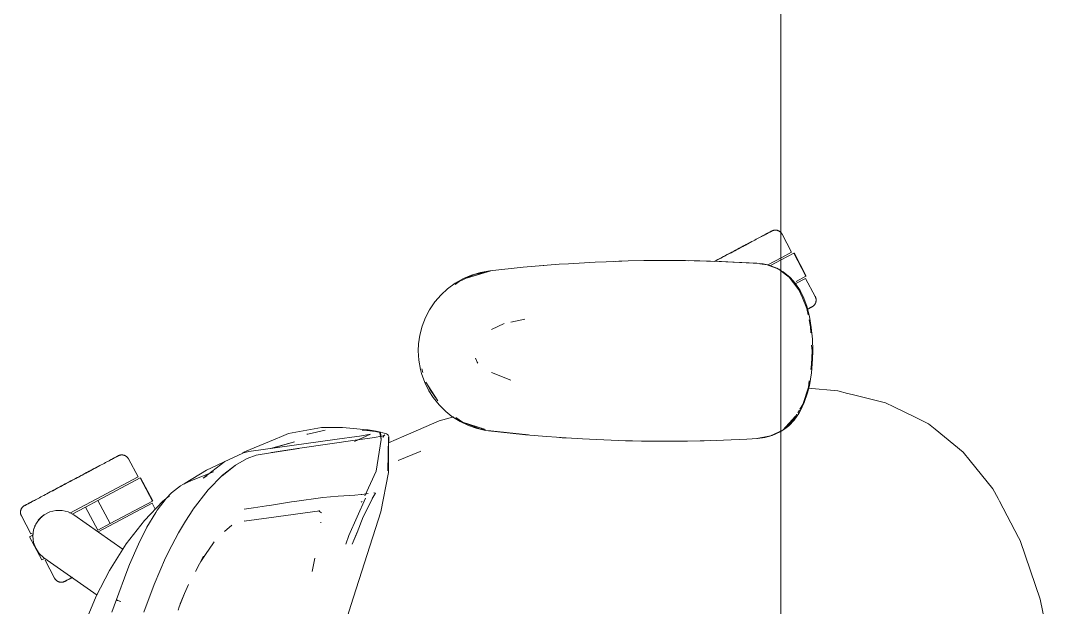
# Model space of a CAD drawing. Header units: millimetres. Extents: x 155927 to 317870, y -36033 to 97293.
# Drawn here: x 183911 to 184461, y 10286 to 10601 of the extents above; entities that cross this region are included whole.
import ezdxf

# ---------------------------------------------------------------- set-up
doc = ezdxf.new("R2010")
doc.units = ezdxf.units.MM
doc.header["$MEASUREMENT"] = 0
doc.layers.add('G-IMPT', color=8, linetype='CONTINUOUS', lineweight=9)
doc.layers.add('I-FURN', color=8, linetype='CONTINUOUS', lineweight=9)

msp = doc.modelspace()

# ---------------------------------------------------------------- linework, layer by layer
at = {"layer": 'G-IMPT'}
for p, q in [((184180.77, 10468.47), (184162.85, 10466.57)), ((184184.9, 10468.82), (184180.77, 10468.47)), ((184199.96, 10470.07), (184184.9, 10468.82)), ((184191.78, 10469.42), (184190.1, 10469.25)), ((184199.96, 10470.07), (184205.05, 10470.39)), ((184205.05, 10470.39), (184219.19, 10471.2)), ((184225.21, 10471.46), (184219.19, 10471.2)), ((184225.21, 10471.46), (184236.97, 10471.85)), ((184230.1, 10471.6), (184232.03, 10471.71)), ((184232.03, 10471.71), (184233.53, 10471.72)), ((184245.39, 10472.01), (184236.97, 10471.85)), ((184245.39, 10472.01), (184256.18, 10472.1)), ((184245.39, 10472.01), (184265.57, 10472.06)), ((184245.39, 10472.01), (184275.41, 10471.9)), ((184275.41, 10471.9), (184256.18, 10472.1)), ((184265.08, 10472.01), (184267.61, 10472.04)), ((184265.57, 10472.06), (184275.41, 10471.9)), ((184265.57, 10472.06), (184286.97, 10471.55)), ((184265.57, 10472.06), (184285.76, 10471.59)), ((184267.61, 10472.04), (184269.52, 10471.97)), ((184275.41, 10471.9), (184286.97, 10471.55)), ((184286.97, 10471.55), (184285.76, 10471.59)), ((184285.76, 10471.59), (184307.54, 10470.5)), ((184285.76, 10471.59), (184305.94, 10470.62)), ((184286.97, 10471.55), (184307.54, 10470.5)), ((184307.54, 10470.5), (184305.94, 10470.62)), ((184307.54, 10470.5), (184309.19, 10470.25)), ((184311.41, 10469.79), (184307.56, 10470.37)), ((184311.59, 10469.81), (184309.19, 10470.25)), ((184311.41, 10469.79), (184317.6, 10467.38)), ((184311.59, 10469.81), (184312.93, 10469.44)), ((184316.57, 10468.05), (184312.93, 10469.44)), ((184316.57, 10468.05), (184318.81, 10466.77)), ((184317.6, 10467.38), (184318.81, 10466.48)), ((184148.7, 10462.4), (184144.26, 10459.88)), ((184154.39, 10464.52), (184146.33, 10460.79)), ((184148.7, 10462.4), (184152.94, 10464.21)), ((184163.36, 10466.57), (184150.9, 10462.74)), ((184150.9, 10462.74), (184160.05, 10465.65)), ((184152.94, 10464.21), (184157.8, 10465.67)), ((184154.39, 10464.52), (184162.8, 10466.44)), ((184162.85, 10466.57), (184157.8, 10465.67)), ((184163.36, 10466.57), (184160.05, 10465.65)), ((184318.81, 10466.77), (184320.01, 10466.09)), ((184318.81, 10466.48), (184323.23, 10463.21)), ((184320.01, 10466.09), (184323.75, 10463.01)), ((184323.23, 10463.21), (184328.45, 10456.42)), ((184326.42, 10459.97), (184323.75, 10463.01)), ((184140.18, 10456.89), (184136.74, 10453.72)), ((184140.18, 10456.89), (184144.26, 10459.88)), ((184144.22, 10459.19), (184146.33, 10460.79)), ((184329.07, 10455.93), (184326.42, 10459.97)), ((184328.45, 10456.42), (184330.29, 10452.03)), ((184133.42, 10449.89), (184136.74, 10453.72)), ((184329.07, 10455.93), (184331.05, 10451.85)), ((184332.61, 10446.4), (184330.29, 10452.03)), ((184332.64, 10447.52), (184331.05, 10451.85)), ((184130.59, 10445.72), (184128.4, 10441.56)), ((184130.59, 10445.72), (184133.42, 10449.89)), ((184332.61, 10446.4), (184333.32, 10442.94)), ((184332.64, 10447.52), (184334.07, 10442.04)), ((184128.4, 10441.56), (184126.56, 10436.85)), ((184181.56, 10440.6), (184174.13, 10439.03)), ((184333.88, 10440.19), (184334.65, 10436.44)), ((184335.07, 10436.11), (184334.07, 10442.04)), ((184125.3, 10431.98), (184126.56, 10436.85)), ((184163.73, 10435), (184170.51, 10438.26)), ((184334.65, 10436.44), (184334.85, 10433.24)), ((184335.07, 10436.11), (184335.63, 10429.96)), ((184125.3, 10431.98), (184124.66, 10427.47)), ((184335.81, 10423.62), (184335.63, 10429.96)), ((184124.48, 10423.62), (184124.66, 10427.47)), ((184124.48, 10423.62), (184124.78, 10418.58)), ((184335.21, 10416.45), (184335.44, 10423.62)), ((184335.25, 10426.73), (184335.44, 10423.62)), ((184335.72, 10419.11), (184335.81, 10423.62)), ((184124.78, 10418.58), (184125.66, 10413.63)), ((184155.1, 10419.79), (184156.11, 10417.57)), ((184156.11, 10417.57), (184156.41, 10417.12)), ((184335.72, 10419.11), (184335.15, 10411.79)), ((184125.66, 10413.63), (184126.22, 10411.5)), ((184127.02, 10411.94), (184126.4, 10413.97)), ((184174.06, 10407.9), (184163.64, 10412.04)), ((184335.21, 10416.45), (184334.82, 10413.67)), ((184127.93, 10406.73), (184126.22, 10411.5)), ((184127.93, 10406.73), (184130.18, 10402.22)), ((184128.58, 10406.82), (184130.74, 10403.15)), ((184128.58, 10406.82), (184134.9, 10396.87)), ((184333.94, 10407.48), (184333.48, 10404.19)), ((184334.03, 10405.03), (184335.15, 10411.79)), ((184130.18, 10402.22), (184132.44, 10398.67)), ((184130.74, 10403.15), (184134.9, 10396.87)), ((184333.48, 10404.19), (184330.45, 10394.8)), ((184333.05, 10401.11), (184331.32, 10396.02)), ((184333.05, 10401.11), (184334.03, 10405.03)), ((184333.35, 10403.57), (184349.23, 10402.13)), ((184349.23, 10402.13), (184354.52, 10400.83)), ((184135.63, 10394.7), (184132.44, 10398.67)), ((184331.32, 10396.02), (184329.11, 10391.38)), ((184356.89, 10400.25), (184354.52, 10400.83)), ((184374.83, 10395.85), (184356.89, 10400.25)), ((184379.2, 10393.7), (184374.83, 10395.85)), ((184135.63, 10394.7), (184139.24, 10391.15)), ((184139.24, 10391.15), (184142.54, 10388.52)), ((184328.71, 10391.88), (184327.84, 10390.44)), ((184329.11, 10391.38), (184328.3, 10390.01)), ((184330.45, 10394.8), (184328.99, 10392.35)), ((184379.2, 10393.7), (184390.66, 10388.05)), ((184135.71, 10386.08), (184124.58, 10381.22)), ((184135.71, 10386.08), (184143.53, 10388.34)), ((184146.87, 10385.79), (184142.54, 10388.52)), ((184148.19, 10385.4), (184144.61, 10387.82)), ((184146.87, 10385.79), (184151.45, 10383.6)), ((184157.41, 10381.79), (184148.19, 10385.4)), ((184148.19, 10385.4), (184150.9, 10384.5)), ((184148.19, 10385.4), (184160.05, 10381.58)), ((184326.68, 10388.59), (184319.78, 10381.19)), ((184325.49, 10386.5), (184319.78, 10381.19)), ((184325.27, 10386.96), (184322.19, 10383.43)), ((184322.99, 10383.51), (184325.86, 10386.55)), ((184326.68, 10388.59), (184325.4, 10387.12)), ((184327.37, 10389.65), (184325.49, 10386.5)), ((184325.86, 10386.55), (184328.3, 10390.01)), ((184397.83, 10384.53), (184390.66, 10388.05)), ((184055.02, 10379.25), (184051.17, 10377.66)), ((184072.72, 10382.49), (184055.02, 10379.25)), ((184074.58, 10381.08), (184065.28, 10379.04)), ((184072.72, 10382.49), (184079.69, 10382.52)), ((184083.86, 10382.52), (184079.69, 10382.52)), ((184087.81, 10382.18), (184083.86, 10382.52)), ((184087.81, 10382.18), (184097.14, 10381.37)), ((184096.97, 10380.86), (184094.38, 10381.07)), ((184096.97, 10380.86), (184101.66, 10380.34)), ((184097.14, 10381.37), (184097.61, 10381.33)), ((184101.86, 10380.52), (184097.61, 10381.33)), ((184102.27, 10380.26), (184101.66, 10380.34)), ((184101.86, 10380.52), (184104.18, 10380.08)), ((184102.27, 10380.26), (184105.55, 10379.73)), ((184103.94, 10379.67), (184104.57, 10376.12)), ((184103.94, 10379.67), (184104.63, 10376.09)), ((184104.57, 10376.12), (184104.18, 10380.08)), ((184105.55, 10379.73), (184107.41, 10379.18)), ((184107.95, 10378.86), (184107.41, 10379.18)), ((184124.58, 10381.22), (184116.75, 10377.8)), ((184150.9, 10384.5), (184160.05, 10381.58)), ((184151.45, 10383.6), (184155.58, 10382.15)), ((184160.54, 10381), (184155.58, 10382.15)), ((184160.47, 10381.21), (184157.41, 10381.79)), ((184160.54, 10381), (184183.5, 10378.54)), ((184160.54, 10381), (184163.36, 10380.67)), ((184160.54, 10381), (184181.98, 10378.65)), ((184183.5, 10378.54), (184163.36, 10380.67)), ((184317.54, 10380.09), (184313.28, 10377.99)), ((184318.45, 10380.17), (184314.13, 10378.18)), ((184317.54, 10380.09), (184318.81, 10380.72)), ((184318.81, 10380.42), (184321.67, 10382.37)), ((184319.78, 10381.19), (184322.19, 10383.43)), ((184322.99, 10383.51), (184321.67, 10382.37)), ((184401.48, 10381.55), (184397.83, 10384.53)), ((184401.48, 10381.55), (184416.43, 10369.38)), ((184031.35, 10369.47), (184047.8, 10376.27)), ((184081, 10376.31), (184033.78, 10369.63)), ((184058.2, 10374.76), (184045.26, 10371.26)), ((184058.2, 10374.76), (184046.31, 10371.4)), ((184047.8, 10376.27), (184051.17, 10377.66)), ((184061.09, 10371.36), (184091.96, 10375.92)), ((184065.28, 10379.04), (184064.7, 10378.89)), ((184081, 10376.31), (184091.66, 10377.75)), ((184090.41, 10374.94), (184098.85, 10378.94)), ((184092.96, 10377.96), (184091.66, 10377.75)), ((184091.96, 10375.92), (184099.82, 10377.03)), ((184097.98, 10378.8), (184092.96, 10377.96)), ((184098.85, 10378.94), (184097.98, 10378.8)), ((184106.08, 10378.14), (184099.82, 10377.03)), ((184101.92, 10359.04), (184104.63, 10376.09)), ((184105.46, 10377.97), (184106.56, 10378.53)), ((184105.46, 10377.97), (184106.08, 10378.14)), ((184105.74, 10377.59), (184105.66, 10377.09)), ((184105.74, 10377.59), (184106.06, 10378.13)), ((184106.06, 10378.13), (184106.56, 10378.53)), ((184107.95, 10378.86), (184108.32, 10378.36)), ((184108.11, 10359.23), (184108.69, 10377.67)), ((184108.11, 10359.23), (184108.59, 10377.21)), ((184108.72, 10377.79), (184108.32, 10378.36)), ((184108.72, 10377.79), (184108.53, 10376.92)), ((184108.53, 10376.92), (184108.55, 10377.03)), ((184108.55, 10358.34), (184108.59, 10377.21)), ((184108.59, 10377.21), (184108.55, 10377.03)), ((184116.75, 10377.8), (184108.58, 10374.23)), ((184108.69, 10377.67), (184108.59, 10377.21)), ((184181.98, 10378.65), (184193.38, 10377.66)), ((184203.66, 10376.93), (184193.38, 10377.66)), ((184201.62, 10377.07), (184200.21, 10377.2)), ((184201.62, 10377.07), (184203.53, 10376.98)), ((184203.66, 10376.93), (184212.54, 10376.37)), ((184223.84, 10375.83), (184212.54, 10376.37)), ((184223.84, 10375.83), (184231.72, 10375.54)), ((184244.03, 10375.24), (184231.72, 10375.54)), ((184235.59, 10375.46), (184237.25, 10375.38)), ((184237.25, 10375.38), (184239.33, 10375.38)), ((184244.03, 10375.24), (184249.5, 10375.17)), ((184264.21, 10375.17), (184249.5, 10375.17)), ((184268.73, 10375.22), (184264.21, 10375.17)), ((184268.73, 10375.22), (184284.39, 10375.6)), ((184275.45, 10375.39), (184277.67, 10375.39)), ((184280.99, 10375.54), (184277.67, 10375.39)), ((184284.39, 10375.6), (184287.94, 10375.72)), ((184300.5, 10376.34), (184287.94, 10375.72)), ((184300.5, 10376.34), (184306.16, 10376.62)), ((184313.28, 10377.99), (184305.94, 10376.62)), ((184306.16, 10376.62), (184310.17, 10377.12)), ((184310.17, 10377.12), (184314.13, 10378.18)), ((184027.43, 10367.42), (184030.79, 10368.99)), ((184030.18, 10368.7), (184031.35, 10369.47)), ((184033.78, 10369.63), (184030.79, 10368.99)), ((184037.65, 10367.67), (184045.32, 10368.97)), ((184060.49, 10371.27), (184045.32, 10368.97)), ((184061.09, 10371.36), (184045.9, 10369.04)), ((184060.49, 10371.27), (184045.9, 10369.04)), ((184113.69, 10364.77), (184125.55, 10369.69)), ((184125.81, 10369.8), (184125.55, 10369.69)), ((184416.43, 10369.38), (184420.19, 10364.72)), ((184009.2, 10355.44), (184020.85, 10364.36)), ((184011.09, 10359.73), (184019.72, 10363.71)), ((184020.85, 10364.36), (184027.43, 10367.42)), ((184026.6, 10362.42), (184032.44, 10365.7)), ((184032.86, 10365.92), (184032.44, 10365.7)), ((184032.86, 10365.92), (184037.65, 10367.67)), ((184432.4, 10349.58), (184420.19, 10364.72)), ((183999.64, 10352.61), (184011.09, 10359.73)), ((184014.86, 10358.67), (184002.95, 10354.16)), ((184026.38, 10362.09), (184019.43, 10356.69)), ((184019.43, 10356.69), (184023, 10359.5)), ((184019.64, 10357), (184026.6, 10362.42)), ((184026.38, 10362.09), (184023, 10359.5)), ((184101.92, 10359.04), (184095.95, 10345.91)), ((184104.35, 10337.38), (184108.55, 10358.34)), ((183998.28, 10351.92), (183997.15, 10351.3)), ((183998.28, 10351.92), (184000.72, 10353.09)), ((183999.64, 10352.61), (183998.87, 10352.11)), ((184000.72, 10353.09), (184002.95, 10354.16)), ((184009.2, 10355.44), (184011.15, 10356.55)), ((184019.64, 10357), (184011.9, 10349.1)), ((183989.39, 10344.41), (183992.28, 10347.44)), ((183997.15, 10351.3), (183992.28, 10347.44)), ((184011.9, 10349.1), (184003.88, 10338.66)), ((184090.5, 10346.32), (184081.65, 10345.68)), ((184090.5, 10346.32), (184093.91, 10346.57)), ((184094.28, 10346.61), (184093.91, 10346.57)), ((184094.28, 10346.61), (184096.74, 10346.9)), ((184096.74, 10346.9), (184096.8, 10346.92)), ((184097.57, 10347.2), (184096.8, 10346.92)), ((184101.55, 10347.23), (184099.71, 10344.53)), ((184101.55, 10347.23), (184100.2, 10344.78)), ((184100.67, 10347.53), (184100.84, 10347.51)), ((184100.84, 10347.51), (184101.53, 10347.36)), ((184101.53, 10347.36), (184101.55, 10347.23)), ((184101.55, 10347.23), (184101.59, 10347.06)), ((184432.4, 10349.58), (184435.1, 10344.45)), ((183987.72, 10342.99), (183977.76, 10332.7)), ((183989.39, 10344.41), (183984.67, 10338.28)), ((183991.29, 10345.91), (183987.72, 10342.99)), ((184043.13, 10340.47), (184044.79, 10340.73)), ((184056.56, 10342.6), (184044.79, 10340.73)), ((184058.12, 10342.85), (184056.56, 10342.6)), ((184073.33, 10345.06), (184058.12, 10342.85)), ((184073.33, 10345.06), (184073.41, 10345.07)), ((184073.41, 10345.07), (184081.65, 10345.68)), ((184087.37, 10324.56), (184096.3, 10344.72)), ((184093.92, 10342.55), (184094.36, 10342.82)), ((184094.93, 10334.67), (184100.2, 10344.78)), ((184435.83, 10343.08), (184435.1, 10344.45)), ((184435.83, 10343.08), (184446.13, 10323.57)), ((183979.08, 10329), (183983.81, 10336.99)), ((183984.67, 10338.28), (183983.81, 10336.99)), ((183999.83, 10332.31), (184003.71, 10338.4)), ((184003.88, 10338.66), (184003.71, 10338.4)), ((184036.3, 10339.41), (184031.22, 10338.66)), ((184036.3, 10339.41), (184043.13, 10340.47)), ((184044.48, 10334.06), (184071.82, 10337.79)), ((184072.67, 10336.68), (184071.11, 10337.92)), ((184071.32, 10337.88), (184071.55, 10337.84)), ((184071.82, 10337.79), (184071.55, 10337.84)), ((184088.36, 10287.14), (184104.35, 10337.38)), ((183967.96, 10320.1), (183977.76, 10332.7)), ((183999.83, 10332.31), (183996.06, 10326.08)), ((184020.63, 10326.78), (184024.54, 10330.11)), ((184044.48, 10334.06), (184031.13, 10332.28)), ((184031.13, 10332.28), (184031.6, 10332.42)), ((184072.32, 10331.73), (184072.27, 10331.38)), ((184094.93, 10334.67), (184091.67, 10326.2)), ((183974.55, 10319.94), (183979.08, 10329)), ((183974.55, 10319.94), (183978.77, 10328.4)), ((183974.77, 10320.39), (183979.08, 10329)), ((183979.08, 10329), (183978.77, 10328.4)), ((183992.49, 10319.29), (183996.06, 10326.08)), ((184085.63, 10319.98), (184087.37, 10324.56)), ((184089.65, 10321.3), (184091.68, 10326.4)), ((184091.67, 10326.2), (184089.65, 10321.3)), ((184091.68, 10326.4), (184090.28, 10322.87)), ((183967.96, 10320.1), (183958.98, 10305.8)), ((183974.55, 10319.94), (183969.78, 10308.99)), ((183974.77, 10320.39), (183974.55, 10319.94)), ((183992.49, 10319.29), (183989.11, 10312.56)), ((184010.86, 10315.01), (184014.36, 10320.14)), ((184014.36, 10320.14), (184015.11, 10321.25)), ((184089.65, 10321.3), (184089.1, 10319.89)), ((184446.13, 10323.57), (184447, 10321.91)), ((184455.15, 10297.82), (184447, 10321.91)), ((184005.17, 10305.24), (184009.41, 10313.45)), ((184007.91, 10310.68), (184010.47, 10314.43)), ((184007.91, 10310.68), (184009.41, 10313.45)), ((184010.47, 10314.43), (184010.86, 10315.01)), ((183969.78, 10308.99), (183968.3, 10305.31)), ((183982.93, 10298.33), (183989.11, 10312.56)), ((184067.64, 10305.25), (184069.05, 10312.51)), ((183958.98, 10305.8), (183951.89, 10292.03)), ((183968.3, 10305.31), (183962.73, 10290.34)), ((183982.93, 10298.33), (183977.47, 10283.45)), ((184001.35, 10298.3), (183999.16, 10293.46)), ((184455.15, 10297.82), (184457.67, 10290.38)), ((183944.37, 10274.05), (183951.89, 10292.03)), ((183999.16, 10293.46), (183996.44, 10286.37)), ((183999.16, 10293.46), (183996.85, 10288.01)), ((183962.77, 10290.34), (183960.36, 10283.41)), ((183962.73, 10290.34), (183962.76, 10290.21)), ((183962.76, 10290.21), (183962.77, 10290.34)), ((183962.76, 10290.21), (183963.17, 10289.94)), ((183962.76, 10290.21), (183962.77, 10290.16)), ((183963.17, 10289.94), (183962.77, 10290.16)), ((183964, 10289.56), (183963.17, 10289.94)), ((183963.35, 10289.84), (183963.17, 10289.94)), ((183964, 10289.56), (183963.35, 10289.84)), ((183964, 10289.56), (183965.05, 10289.13)), ((183964, 10289.56), (183964.46, 10289.36)), ((183965.05, 10289.13), (183964.46, 10289.36)), ((183995.77, 10284.65), (183996.44, 10286.37)), ((184088.36, 10287.14), (184079.18, 10257.17)), ((184460.54, 10276.56), (184457.67, 10290.38))]:
    msp.add_line(p, q, dxfattribs=at)
at = {"layer": 'I-FURN'}
for p, q in [((184318.81, 10785.82), (184318.81, 9385.82)), ((184318.81, 9385.82), (184318.81, 10785.82)), ((184305.56, 10483.47), (184304.8, 10483.07)), ((184306.3, 10483.86), (184305.56, 10483.47)), ((184307.01, 10484.24), (184306.3, 10483.86)), ((184307.68, 10484.6), (184307.01, 10484.24)), ((184308.33, 10484.94), (184307.68, 10484.6)), ((184308.95, 10485.27), (184308.33, 10484.94)), ((184309.53, 10485.58), (184308.95, 10485.27)), ((184309.22, 10485.41), (184309.79, 10485.72)), ((184310.08, 10485.87), (184309.53, 10485.58)), ((184309.79, 10485.72), (184310.33, 10486)), ((184310.6, 10486.15), (184310.08, 10485.87)), ((184310.33, 10486), (184310.83, 10486.27)), ((184311.08, 10486.4), (184310.6, 10486.15)), ((184310.83, 10486.27), (184311.29, 10486.52)), ((184311.53, 10486.64), (184311.08, 10486.4)), ((184311.29, 10486.52), (184311.72, 10486.74)), ((184311.94, 10486.86), (184311.53, 10486.64)), ((184311.72, 10486.74), (184312.12, 10486.95)), ((184312.31, 10487.06), (184311.94, 10486.86)), ((184312.12, 10486.95), (184312.47, 10487.14)), ((184312.65, 10487.24), (184312.31, 10487.06)), ((184312.47, 10487.14), (184312.79, 10487.31)), ((184312.94, 10487.39), (184312.65, 10487.24)), ((184312.79, 10487.31), (184313.07, 10487.46)), ((184313.2, 10487.53), (184312.94, 10487.39)), ((184313.07, 10487.46), (184313.31, 10487.59)), ((184313.42, 10487.65), (184313.2, 10487.53)), ((184313.31, 10487.59), (184313.51, 10487.7)), ((184313.6, 10487.74), (184313.42, 10487.65)), ((184313.51, 10487.7), (184313.67, 10487.78)), ((184313.74, 10487.82), (184313.6, 10487.74)), ((184313.67, 10487.78), (184313.79, 10487.85)), ((184313.84, 10487.87), (184313.74, 10487.82)), ((184313.79, 10487.85), (184313.88, 10487.89)), ((184313.9, 10487.9), (184313.84, 10487.87)), ((184313.88, 10487.89), (184313.92, 10487.91)), ((184313.92, 10487.91), (184313.9, 10487.9)), ((184313.92, 10487.91), (184314.07, 10487.99)), ((184313.92, 10487.91), (184313.92, 10487.91)), ((184314.07, 10487.99), (184314.21, 10488.05)), ((184314.21, 10488.05), (184314.36, 10488.12)), ((184314.36, 10488.12), (184314.51, 10488.17)), ((184314.51, 10488.17), (184314.67, 10488.22)), ((184314.67, 10488.22), (184314.82, 10488.26)), ((184314.82, 10488.26), (184314.98, 10488.3)), ((184314.98, 10488.3), (184315.14, 10488.33)), ((184315.14, 10488.33), (184315.3, 10488.35)), ((184315.3, 10488.35), (184315.46, 10488.37)), ((184315.46, 10488.37), (184315.62, 10488.38)), ((184315.62, 10488.38), (184315.78, 10488.39)), ((184315.78, 10488.39), (184315.94, 10488.38)), ((184315.94, 10488.38), (184316.1, 10488.38)), ((184316.1, 10488.38), (184316.26, 10488.36)), ((184316.26, 10488.36), (184316.42, 10488.34)), ((184316.42, 10488.34), (184316.58, 10488.31)), ((184316.58, 10488.31), (184316.74, 10488.28)), ((184316.74, 10488.28), (184316.9, 10488.24)), ((184316.9, 10488.24), (184317.05, 10488.19)), ((184317.05, 10488.19), (184317.2, 10488.14)), ((184317.2, 10488.14), (184317.35, 10488.08)), ((184317.35, 10488.08), (184317.5, 10488.02)), ((184317.5, 10488.02), (184317.65, 10487.95)), ((184317.65, 10487.95), (184317.79, 10487.87)), ((184317.79, 10487.87), (184317.93, 10487.79)), ((184317.93, 10487.79), (184318.06, 10487.7)), ((184318.06, 10487.7), (184318.19, 10487.61)), ((184318.19, 10487.61), (184318.32, 10487.51)), ((184318.32, 10487.51), (184318.45, 10487.41)), ((184318.45, 10487.41), (184318.57, 10487.3)), ((184318.57, 10487.3), (184318.68, 10487.19)), ((184318.68, 10487.19), (184318.79, 10487.07)), ((184318.79, 10487.07), (184318.9, 10486.95)), ((184318.9, 10486.95), (184319, 10486.83)), ((184319, 10486.83), (184319.1, 10486.7)), ((184319.1, 10486.7), (184319.19, 10486.56)), ((184319.19, 10486.56), (184319.27, 10486.43)), ((184319.27, 10486.43), (184319.35, 10486.29)), ((184319.35, 10486.29), (184319.37, 10486.25)), ((184324.52, 10476.56), (184319.37, 10486.25)), ((184294.5, 10477.59), (184295.47, 10478.1)), ((184295.99, 10478.38), (184295.03, 10477.87)), ((184295.47, 10478.1), (184296.44, 10478.62)), ((184296.95, 10478.89), (184295.99, 10478.38)), ((184296.44, 10478.62), (184297.39, 10479.12)), ((184297.9, 10479.39), (184296.95, 10478.89)), ((184297.39, 10479.12), (184298.32, 10479.62)), ((184298.82, 10479.89), (184297.9, 10479.39)), ((184298.32, 10479.62), (184299.25, 10480.11)), ((184299.74, 10480.37), (184298.82, 10479.89)), ((184299.25, 10480.11), (184300.15, 10480.59)), ((184300.63, 10480.85), (184299.74, 10480.37)), ((184300.15, 10480.59), (184301.04, 10481.06)), ((184301.51, 10481.32), (184300.63, 10480.85)), ((184301.04, 10481.06), (184301.91, 10481.53)), ((184302.37, 10481.77), (184301.51, 10481.32)), ((184301.91, 10481.53), (184302.76, 10481.98)), ((184303.2, 10482.21), (184302.37, 10481.77)), ((184304.02, 10482.65), (184303.2, 10482.21)), ((184304.8, 10483.07), (184304.02, 10482.65)), ((184285.05, 10472.56), (184284.06, 10472.04)), ((184284.51, 10472.28), (184285.51, 10472.81)), ((184286.05, 10473.09), (184285.05, 10472.56)), ((184285.51, 10472.81), (184286.51, 10473.34)), ((184287.05, 10473.62), (184286.05, 10473.09)), ((184286.51, 10473.34), (184287.51, 10473.87)), ((184288.05, 10474.16), (184287.05, 10473.62)), ((184287.51, 10473.87), (184288.52, 10474.4)), ((184289.06, 10474.69), (184288.05, 10474.16)), ((184288.52, 10474.4), (184289.52, 10474.94)), ((184290.06, 10475.23), (184289.06, 10474.69)), ((184289.52, 10474.94), (184290.52, 10475.47)), ((184291.07, 10475.76), (184290.06, 10475.23)), ((184290.52, 10475.47), (184291.53, 10476.01)), ((184292.07, 10476.29), (184291.07, 10475.76)), ((184291.53, 10476.01), (184292.52, 10476.54)), ((184293.06, 10476.82), (184292.07, 10476.29)), ((184292.52, 10476.54), (184293.51, 10477.06)), ((184294.05, 10477.35), (184293.06, 10476.82)), ((184293.51, 10477.06), (184294.5, 10477.59)), ((184295.03, 10477.87), (184294.05, 10477.35)), ((184319.24, 10473.75), (184311.86, 10469.83)), ((184313.14, 10469.38), (184318.95, 10472.47)), ((184318.95, 10472.47), (184325.65, 10476.03)), ((184324.52, 10476.56), (184319.24, 10473.75)), ((184325.65, 10476.03), (184332.22, 10463.67)), ((184332.39, 10463.76), (184325.82, 10476.12)), ((184284.06, 10472.04), (184283.08, 10471.51)), ((184283.53, 10471.75), (184284.51, 10472.28)), ((184332.04, 10462.44), (184326.84, 10459.68)), ((184332.22, 10463.67), (184326.93, 10460.85)), ((184337.19, 10452.75), (184332.04, 10462.44)), ((184337.19, 10452.75), (184337.26, 10452.61)), ((184337.26, 10452.61), (184337.33, 10452.46)), ((184337.33, 10452.46), (184337.39, 10452.31)), ((184337.39, 10452.31), (184337.44, 10452.16)), ((184337.44, 10452.16), (184337.49, 10452.01)), ((184337.49, 10452.01), (184337.53, 10451.85)), ((184337.53, 10451.85), (184337.57, 10451.69)), ((184337.57, 10451.69), (184337.6, 10451.53)), ((184337.6, 10451.53), (184337.62, 10451.37)), ((184337.62, 10451.37), (184337.64, 10451.21)), ((184337.65, 10450.57), (184337.63, 10450.41)), ((184337.64, 10451.21), (184337.65, 10451.05)), ((184337.65, 10451.05), (184337.66, 10450.89)), ((184337.66, 10450.73), (184337.65, 10450.57)), ((184337.66, 10450.89), (184337.66, 10450.73)), ((184332.89, 10445.9), (184333.32, 10446.13)), ((184333.54, 10446.24), (184333.13, 10446.03)), ((184333.32, 10446.13), (184333.71, 10446.34)), ((184333.91, 10446.44), (184333.54, 10446.24)), ((184333.71, 10446.34), (184334.07, 10446.53)), ((184334.24, 10446.62), (184333.91, 10446.44)), ((184334.07, 10446.53), (184334.38, 10446.7)), ((184334.54, 10446.78), (184334.24, 10446.62)), ((184334.38, 10446.7), (184334.66, 10446.84)), ((184334.8, 10446.92), (184334.54, 10446.78)), ((184334.66, 10446.84), (184334.9, 10446.97)), ((184335.02, 10447.03), (184334.8, 10446.92)), ((184334.9, 10446.97), (184335.11, 10447.08)), ((184335.2, 10447.13), (184335.02, 10447.03)), ((184335.11, 10447.08), (184335.27, 10447.17)), ((184335.34, 10447.2), (184335.2, 10447.13)), ((184335.27, 10447.17), (184335.39, 10447.23)), ((184335.44, 10447.26), (184335.34, 10447.2)), ((184335.39, 10447.23), (184335.47, 10447.27)), ((184335.5, 10447.29), (184335.44, 10447.26)), ((184335.47, 10447.27), (184335.51, 10447.3)), ((184335.52, 10447.3), (184335.5, 10447.29)), ((184335.51, 10447.3), (184335.52, 10447.3)), ((184335.56, 10447.32), (184335.52, 10447.3)), ((184335.7, 10447.4), (184335.56, 10447.32)), ((184335.83, 10447.49), (184335.7, 10447.4)), ((184335.97, 10447.58), (184335.83, 10447.49)), ((184336.1, 10447.67), (184335.97, 10447.58)), ((184336.22, 10447.77), (184336.1, 10447.67)), ((184336.34, 10447.88), (184336.22, 10447.77)), ((184336.46, 10447.99), (184336.34, 10447.88)), ((184336.57, 10448.11), (184336.46, 10447.99)), ((184336.68, 10448.23), (184336.57, 10448.11)), ((184336.78, 10448.35), (184336.68, 10448.23)), ((184336.88, 10448.48), (184336.78, 10448.35)), ((184336.97, 10448.61), (184336.88, 10448.48)), ((184337.06, 10448.75), (184336.97, 10448.61)), ((184337.14, 10448.89), (184337.06, 10448.75)), ((184337.22, 10449.03), (184337.14, 10448.89)), ((184337.29, 10449.17), (184337.22, 10449.03)), ((184337.35, 10449.32), (184337.29, 10449.17)), ((184337.41, 10449.47), (184337.35, 10449.32)), ((184337.46, 10449.62), (184337.41, 10449.47)), ((184337.51, 10449.78), (184337.46, 10449.62)), ((184337.55, 10449.93), (184337.51, 10449.78)), ((184337.58, 10450.09), (184337.55, 10449.93)), ((184337.61, 10450.25), (184337.58, 10450.09)), ((184337.63, 10450.41), (184337.61, 10450.25)), ((183955.43, 10362.91), (183954.67, 10362.51)), ((183956.17, 10363.3), (183955.43, 10362.91)), ((183956.88, 10363.68), (183956.17, 10363.3)), ((183957.55, 10364.04), (183956.88, 10363.68)), ((183958.2, 10364.38), (183957.55, 10364.04)), ((183958.82, 10364.71), (183958.2, 10364.38)), ((183959.4, 10365.02), (183958.82, 10364.71)), ((183959.09, 10364.86), (183959.66, 10365.16)), ((183959.95, 10365.31), (183959.4, 10365.02)), ((183959.66, 10365.16), (183960.2, 10365.44)), ((183960.47, 10365.59), (183959.95, 10365.31)), ((183960.2, 10365.44), (183960.7, 10365.71)), ((183960.95, 10365.84), (183960.47, 10365.59)), ((183960.7, 10365.71), (183961.16, 10365.96)), ((183961.4, 10366.08), (183960.95, 10365.84)), ((183961.16, 10365.96), (183961.59, 10366.19)), ((183961.81, 10366.3), (183961.4, 10366.08)), ((183961.59, 10366.19), (183961.99, 10366.39)), ((183962.18, 10366.5), (183961.81, 10366.3)), ((183961.99, 10366.39), (183962.34, 10366.58)), ((183962.52, 10366.68), (183962.18, 10366.5)), ((183962.34, 10366.58), (183962.66, 10366.75)), ((183962.81, 10366.83), (183962.52, 10366.68)), ((183962.66, 10366.75), (183962.94, 10366.9)), ((183963.07, 10366.97), (183962.81, 10366.83)), ((183962.94, 10366.9), (183963.18, 10367.03)), ((183963.29, 10367.09), (183963.07, 10366.97)), ((183963.18, 10367.03), (183963.38, 10367.14)), ((183963.47, 10367.18), (183963.29, 10367.09)), ((183963.38, 10367.14), (183963.54, 10367.22)), ((183963.61, 10367.26), (183963.47, 10367.18)), ((183963.54, 10367.22), (183963.66, 10367.29)), ((183963.71, 10367.31), (183963.61, 10367.26)), ((183963.66, 10367.29), (183963.75, 10367.33)), ((183963.77, 10367.34), (183963.71, 10367.31)), ((183963.75, 10367.33), (183963.79, 10367.35)), ((183963.79, 10367.36), (183963.77, 10367.34)), ((183963.79, 10367.36), (183963.94, 10367.43)), ((183963.79, 10367.35), (183963.79, 10367.36)), ((183963.94, 10367.43), (183964.08, 10367.5)), ((183964.08, 10367.5), (183964.23, 10367.56)), ((183964.23, 10367.56), (183964.38, 10367.61)), ((183964.38, 10367.61), (183964.54, 10367.66)), ((183964.54, 10367.66), (183964.69, 10367.7)), ((183964.69, 10367.7), (183964.85, 10367.74)), ((183964.85, 10367.74), (183965.01, 10367.77)), ((183965.01, 10367.77), (183965.17, 10367.79)), ((183965.17, 10367.79), (183965.33, 10367.81)), ((183965.33, 10367.81), (183965.49, 10367.82)), ((183965.49, 10367.82), (183965.65, 10367.83)), ((183965.65, 10367.83), (183965.81, 10367.83)), ((183965.81, 10367.83), (183965.97, 10367.82)), ((183965.97, 10367.82), (183966.13, 10367.8)), ((183966.13, 10367.8), (183966.29, 10367.78)), ((183966.29, 10367.78), (183966.45, 10367.75)), ((183966.45, 10367.75), (183966.61, 10367.72)), ((183966.61, 10367.72), (183966.77, 10367.68)), ((183966.77, 10367.68), (183966.92, 10367.63)), ((183966.92, 10367.63), (183967.07, 10367.58)), ((183967.07, 10367.58), (183967.22, 10367.52)), ((183967.22, 10367.52), (183967.37, 10367.46)), ((183967.37, 10367.46), (183967.52, 10367.39)), ((183967.52, 10367.39), (183967.66, 10367.31)), ((183967.66, 10367.31), (183967.8, 10367.23)), ((183967.8, 10367.23), (183967.93, 10367.14)), ((183967.93, 10367.14), (183968.06, 10367.05)), ((183968.06, 10367.05), (183968.19, 10366.95)), ((183968.19, 10366.95), (183968.32, 10366.85)), ((183968.32, 10366.85), (183968.44, 10366.74)), ((183968.44, 10366.74), (183968.55, 10366.63)), ((183968.55, 10366.63), (183968.66, 10366.51)), ((183968.66, 10366.51), (183968.77, 10366.39)), ((183968.77, 10366.39), (183968.87, 10366.27)), ((183968.87, 10366.27), (183968.97, 10366.14)), ((183968.97, 10366.14), (183969.06, 10366)), ((183969.06, 10366), (183969.14, 10365.87)), ((183969.14, 10365.87), (183969.22, 10365.73)), ((183969.22, 10365.73), (183969.24, 10365.69)), ((183974.39, 10356), (183969.24, 10365.69)), ((183944.9, 10357.31), (183943.92, 10356.79)), ((183944.37, 10357.03), (183945.34, 10357.54)), ((183945.86, 10357.82), (183944.9, 10357.31)), ((183945.34, 10357.54), (183946.31, 10358.06)), ((183946.82, 10358.33), (183945.86, 10357.82)), ((183946.31, 10358.06), (183947.26, 10358.56)), ((183947.77, 10358.83), (183946.82, 10358.33)), ((183947.26, 10358.56), (183948.19, 10359.06)), ((183948.69, 10359.33), (183947.77, 10358.83)), ((183948.19, 10359.06), (183949.12, 10359.55)), ((183949.61, 10359.81), (183948.69, 10359.33)), ((183949.12, 10359.55), (183950.02, 10360.03)), ((183950.5, 10360.29), (183949.61, 10359.81)), ((183950.02, 10360.03), (183950.91, 10360.51)), ((183951.38, 10360.76), (183950.5, 10360.29)), ((183950.91, 10360.51), (183951.78, 10360.97)), ((183952.24, 10361.21), (183951.38, 10360.76)), ((183951.78, 10360.97), (183952.63, 10361.42)), ((183953.07, 10361.66), (183952.24, 10361.21)), ((183953.89, 10362.09), (183953.07, 10361.66)), ((183954.67, 10362.51), (183953.89, 10362.09)), ((183933.4, 10351.19), (183934.38, 10351.72)), ((183934.92, 10352), (183933.93, 10351.48)), ((183934.38, 10351.72), (183935.38, 10352.25)), ((183935.92, 10352.53), (183934.92, 10352)), ((183935.38, 10352.25), (183936.38, 10352.78)), ((183936.92, 10353.07), (183935.92, 10352.53)), ((183936.38, 10352.78), (183937.38, 10353.31)), ((183937.92, 10353.6), (183936.92, 10353.07)), ((183937.38, 10353.31), (183938.39, 10353.85)), ((183974.39, 10356), (183937.79, 10336.54)), ((183938.93, 10354.13), (183937.92, 10353.6)), ((183938.39, 10353.85), (183939.39, 10354.38)), ((183939.93, 10354.67), (183938.93, 10354.13)), ((183939.39, 10354.38), (183940.39, 10354.91)), ((183940.94, 10355.2), (183939.93, 10354.67)), ((183940.39, 10354.91), (183941.4, 10355.45)), ((183941.94, 10355.73), (183940.94, 10355.2)), ((183941.4, 10355.45), (183942.39, 10355.98)), ((183942.93, 10356.26), (183941.94, 10355.73)), ((183942.39, 10355.98), (183943.38, 10356.5)), ((183943.92, 10356.79), (183942.93, 10356.26)), ((183943.38, 10356.5), (183944.37, 10357.03)), ((183952.81, 10343.39), (183975.52, 10355.47)), ((183975.52, 10355.47), (183982.09, 10343.11)), ((183982.26, 10343.2), (183975.69, 10355.56)), ((183924.69, 10346.56), (183923.86, 10346.12)), ((183925.53, 10347.01), (183924.69, 10346.56)), ((183926.4, 10347.47), (183925.53, 10347.01)), ((183927.29, 10347.95), (183926.4, 10347.47)), ((183928.2, 10348.43), (183927.29, 10347.95)), ((183927.7, 10348.17), (183928.62, 10348.65)), ((183929.12, 10348.92), (183928.2, 10348.43)), ((183928.62, 10348.65), (183929.55, 10349.15)), ((183930.06, 10349.42), (183929.12, 10348.92)), ((183929.55, 10349.15), (183930.49, 10349.65)), ((183931.01, 10349.92), (183930.06, 10349.42)), ((183930.49, 10349.65), (183931.45, 10350.16)), ((183931.97, 10350.43), (183931.01, 10349.92)), ((183931.45, 10350.16), (183932.42, 10350.67)), ((183932.95, 10350.95), (183931.97, 10350.43)), ((183932.42, 10350.67), (183933.4, 10351.19)), ((183933.93, 10351.48), (183932.95, 10350.95)), ((183913.52, 10340.62), (183913.54, 10340.63)), ((183913.57, 10340.65), (183913.53, 10340.63)), ((183913.54, 10340.63), (183913.6, 10340.67)), ((183913.65, 10340.69), (183913.57, 10340.65)), ((183913.6, 10340.67), (183913.7, 10340.72)), ((183913.77, 10340.76), (183913.65, 10340.69)), ((183913.7, 10340.72), (183913.84, 10340.79)), ((183913.93, 10340.84), (183913.77, 10340.76)), ((183913.84, 10340.79), (183914.02, 10340.89)), ((183914.13, 10340.95), (183913.93, 10340.84)), ((183914.02, 10340.89), (183914.24, 10341.01)), ((183914.37, 10341.08), (183914.13, 10340.95)), ((183914.24, 10341.01), (183914.5, 10341.14)), ((183914.65, 10341.23), (183914.37, 10341.08)), ((183914.5, 10341.14), (183914.8, 10341.3)), ((183914.97, 10341.4), (183914.65, 10341.23)), ((183914.8, 10341.3), (183915.13, 10341.48)), ((183915.33, 10341.59), (183914.97, 10341.4)), ((183915.13, 10341.48), (183915.5, 10341.68)), ((183915.72, 10341.79), (183915.33, 10341.59)), ((183915.5, 10341.68), (183915.91, 10341.9)), ((183916.15, 10342.02), (183915.72, 10341.79)), ((183915.91, 10341.9), (183916.36, 10342.13)), ((183916.62, 10342.27), (183916.15, 10342.02)), ((183916.36, 10342.13), (183916.84, 10342.39)), ((183917.12, 10342.54), (183916.62, 10342.27)), ((183916.84, 10342.39), (183917.36, 10342.67)), ((183917.65, 10342.82), (183917.12, 10342.54)), ((183917.36, 10342.67), (183917.91, 10342.96)), ((183918.22, 10343.12), (183917.65, 10342.82)), ((183917.91, 10342.96), (183918.49, 10343.27)), ((183918.82, 10343.44), (183918.22, 10343.12)), ((183919.46, 10343.78), (183918.82, 10343.44)), ((183920.12, 10344.13), (183919.46, 10343.78)), ((183920.81, 10344.5), (183920.12, 10344.13)), ((183921.54, 10344.89), (183920.81, 10344.5)), ((183922.29, 10345.29), (183921.54, 10344.89)), ((183923.06, 10345.7), (183922.29, 10345.29)), ((183923.86, 10346.12), (183923.06, 10345.7)), ((183946.17, 10339.86), (183952.81, 10343.39)), ((183952.81, 10343.39), (183959.38, 10331.03)), ((183981.91, 10341.88), (183953.02, 10326.52)), ((183982.09, 10343.11), (183959.38, 10331.03)), ((183983.58, 10338.72), (183981.91, 10341.88)), ((183911.38, 10337.19), (183911.39, 10337.35)), ((183911.38, 10337.03), (183911.38, 10337.19)), ((183911.39, 10336.87), (183911.38, 10337.03)), ((183911.39, 10337.35), (183911.41, 10337.51)), ((183911.4, 10336.71), (183911.39, 10336.87)), ((183911.41, 10336.55), (183911.4, 10336.71)), ((183911.41, 10337.51), (183911.43, 10337.67)), ((183911.44, 10336.39), (183911.41, 10336.55)), ((183911.43, 10337.67), (183911.45, 10337.83)), ((183911.47, 10336.23), (183911.44, 10336.39)), ((183911.45, 10337.83), (183911.49, 10337.99)), ((183911.51, 10336.07), (183911.47, 10336.23)), ((183911.49, 10337.99), (183911.53, 10338.15)), ((183911.55, 10335.92), (183911.51, 10336.07)), ((183911.53, 10338.15), (183911.57, 10338.3)), ((183911.6, 10335.76), (183911.55, 10335.92)), ((183911.57, 10338.3), (183911.63, 10338.45)), ((183911.65, 10335.61), (183911.6, 10335.76)), ((183911.63, 10338.45), (183911.69, 10338.6)), ((183911.71, 10335.46), (183911.65, 10335.61)), ((183911.69, 10338.6), (183911.75, 10338.75)), ((183911.78, 10335.32), (183911.71, 10335.46)), ((183911.75, 10338.75), (183911.82, 10338.9)), ((183911.85, 10335.17), (183911.78, 10335.32)), ((183911.82, 10338.9), (183911.9, 10339.04)), ((183911.85, 10335.17), (183917, 10325.49)), ((183911.9, 10339.04), (183911.98, 10339.18)), ((183911.98, 10339.18), (183912.07, 10339.31)), ((183912.07, 10339.31), (183912.16, 10339.44)), ((183912.16, 10339.44), (183912.26, 10339.57)), ((183912.26, 10339.57), (183912.36, 10339.7)), ((183912.36, 10339.7), (183912.47, 10339.82)), ((183912.47, 10339.82), (183912.58, 10339.93)), ((183912.58, 10339.93), (183912.7, 10340.04)), ((183912.7, 10340.04), (183912.82, 10340.15)), ((183912.82, 10340.15), (183912.94, 10340.25)), ((183912.94, 10340.25), (183913.07, 10340.35)), ((183913.07, 10340.35), (183913.2, 10340.44)), ((183913.2, 10340.44), (183913.34, 10340.52)), ((183913.34, 10340.52), (183913.48, 10340.6)), ((183913.48, 10340.6), (183913.52, 10340.62)), ((183913.53, 10340.63), (183913.52, 10340.62)), ((183921.54, 10333.53), (183924.08, 10335.75)), ((183923.79, 10335.55), (183922.37, 10334.39)), ((183924.08, 10335.75), (183927.07, 10337.3)), ((183927.07, 10337.3), (183930.36, 10338.09)), ((183930.36, 10338.09), (183933.73, 10338.06)), ((183933.73, 10338.06), (183937, 10337.24)), ((183937, 10337.24), (183939.98, 10335.65)), ((183939.11, 10336.11), (183946.17, 10339.86)), ((183939.98, 10335.65), (183966.41, 10317.14)), ((183946.17, 10339.86), (183952.74, 10327.5)), ((183918.39, 10327.62), (183919.6, 10330.77)), ((183919.6, 10330.77), (183921.54, 10333.53)), ((183922.37, 10334.39), (183920.08, 10331.61)), ((183959.38, 10331.03), (183952.74, 10327.5)), ((183916.19, 10323.92), (183917.59, 10324.67)), ((183917.38, 10325.69), (183917, 10325.49)), ((183917.59, 10324.67), (183917.5, 10324.62)), ((183917.99, 10323.91), (183917.59, 10324.67)), ((183917.96, 10324.28), (183918.39, 10327.62)), ((183918.34, 10320.93), (183917.96, 10324.28)), ((183916.19, 10323.92), (183922.76, 10311.56)), ((183919.52, 10317.77), (183918.34, 10320.93)), ((183921.41, 10314.98), (183919.52, 10317.77)), ((183923.92, 10312.72), (183921.41, 10314.98)), ((183924.16, 10312.3), (183922.76, 10311.56)), ((183952.51, 10292.7), (183923.92, 10312.72)), ((183924.07, 10312.26), (183924.16, 10312.3)), ((183924.51, 10311.36), (183929.66, 10301.67)), ((183939.25, 10302.21), (183938.71, 10301.92)), ((183929.69, 10301.64), (183929.66, 10301.67)), ((183929.77, 10301.5), (183929.69, 10301.64)), ((183929.85, 10301.36), (183929.77, 10301.5)), ((183929.94, 10301.23), (183929.85, 10301.36)), ((183930.04, 10301.1), (183929.94, 10301.23)), ((183930.14, 10300.97), (183930.04, 10301.1)), ((183930.25, 10300.85), (183930.14, 10300.97)), ((183930.36, 10300.73), (183930.25, 10300.85)), ((183930.47, 10300.62), (183930.36, 10300.73)), ((183930.59, 10300.51), (183930.47, 10300.62)), ((183930.72, 10300.41), (183930.59, 10300.51)), ((183930.84, 10300.31), (183930.72, 10300.41)), ((183930.98, 10300.22), (183930.84, 10300.31)), ((183931.11, 10300.13), (183930.98, 10300.22)), ((183931.25, 10300.05), (183931.11, 10300.13)), ((183931.39, 10299.98), (183931.25, 10300.05)), ((183931.54, 10299.91), (183931.39, 10299.98)), ((183931.69, 10299.84), (183931.54, 10299.91)), ((183931.84, 10299.78), (183931.69, 10299.84)), ((183931.99, 10299.73), (183931.84, 10299.78)), ((183932.14, 10299.68), (183931.99, 10299.73)), ((183932.3, 10299.64), (183932.14, 10299.68)), ((183932.46, 10299.61), (183932.3, 10299.64)), ((183932.62, 10299.58), (183932.46, 10299.61)), ((183932.78, 10299.56), (183932.62, 10299.58)), ((183932.94, 10299.55), (183932.78, 10299.56)), ((183933.1, 10299.54), (183932.94, 10299.55)), ((183933.26, 10299.54), (183933.1, 10299.54)), ((183933.42, 10299.54), (183933.26, 10299.54)), ((183933.58, 10299.55), (183933.42, 10299.54)), ((183933.74, 10299.57), (183933.58, 10299.55)), ((183933.9, 10299.59), (183933.74, 10299.57)), ((183934.06, 10299.62), (183933.9, 10299.59)), ((183934.21, 10299.66), (183934.06, 10299.62)), ((183934.37, 10299.7), (183934.21, 10299.66)), ((183934.52, 10299.75), (183934.37, 10299.7)), ((183934.68, 10299.81), (183934.52, 10299.75)), ((183934.82, 10299.87), (183934.68, 10299.81)), ((183934.97, 10299.94), (183934.82, 10299.87)), ((183935.12, 10300.01), (183934.97, 10299.94)), ((183935.16, 10300.03), (183935.12, 10300.01)), ((183935.12, 10300.01), (183935.14, 10300.02)), ((183935.12, 10300.01), (183935.12, 10300.01)), ((183935.14, 10300.02), (183935.2, 10300.05)), ((183935.24, 10300.08), (183935.16, 10300.03)), ((183935.2, 10300.05), (183935.3, 10300.1)), ((183935.37, 10300.14), (183935.24, 10300.08)), ((183935.3, 10300.1), (183935.44, 10300.18)), ((183935.53, 10300.23), (183935.37, 10300.14)), ((183935.44, 10300.18), (183935.62, 10300.27)), ((183935.73, 10300.34), (183935.53, 10300.23)), ((183935.62, 10300.27), (183935.84, 10300.39)), ((183935.97, 10300.46), (183935.73, 10300.34)), ((183935.84, 10300.39), (183936.09, 10300.53)), ((183936.25, 10300.61), (183935.97, 10300.46)), ((183936.09, 10300.53), (183936.39, 10300.69)), ((183936.57, 10300.78), (183936.25, 10300.61)), ((183936.39, 10300.69), (183936.73, 10300.87)), ((183936.92, 10300.97), (183936.57, 10300.78)), ((183936.73, 10300.87), (183937.1, 10301.06)), ((183937.32, 10301.18), (183936.92, 10300.97)), ((183937.1, 10301.06), (183937.51, 10301.28)), ((183937.75, 10301.41), (183937.32, 10301.18)), ((183937.51, 10301.28), (183937.96, 10301.52)), ((183938.21, 10301.65), (183937.75, 10301.41)), ((183937.96, 10301.52), (183938.44, 10301.78)), ((183938.71, 10301.92), (183938.21, 10301.65)), ((183938.44, 10301.78), (183938.95, 10302.05))]:
    msp.add_line(p, q, dxfattribs=at)
msp.add_open_spline([(183918.58, 10328.33), (183918.73, 10328.8), (183918.95, 10329.42), (183919.25, 10330.06), (183919.32, 10330.21)], degree=3, knots=[-0.6, -0.6, -0.6, -0.6, -0.5, -0.4680239, -0.4680239, -0.4680239, -0.4680239], dxfattribs=at)
for points in [[(183920.93, 10332.82), (183921.26, 10333.24), (183921.6, 10333.67), (183922.02, 10334.06)], [(183917.99, 10323.91), (183917.98, 10324.14), (183917.98, 10324.68), (183918.02, 10325.35), (183918.06, 10325.72)]]:
    msp.add_open_spline(points, degree=3, dxfattribs=at)

doc.saveas('drawing.dxf')
